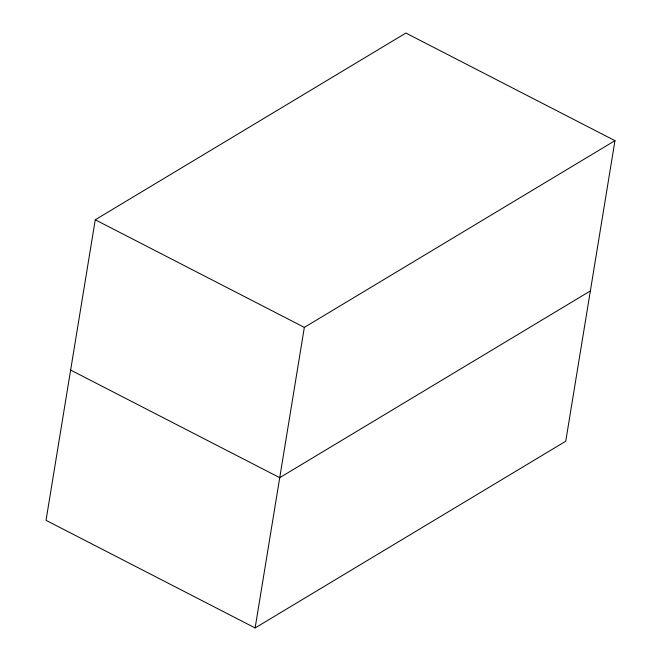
<?xml version="1.0" encoding="UTF-8"?>
<svg xmlns="http://www.w3.org/2000/svg" width="661" height="661" viewBox="0 0 661 661"><rect width="100%" height="100%" fill="white"/><g stroke="black" fill="none" stroke-linecap="round" stroke-linejoin="round"><path stroke-width="0.99" d="M95.25 219.774L46.03 520.339L255.129 627.95L565.75 441.226L614.97 140.661L405.871 33.05L95.25 219.774L304.341 327.385L614.97 140.661M255.129 627.95L304.341 327.385M590.364 290.939L279.735 477.672L70.636 370.061"/></g></svg>
